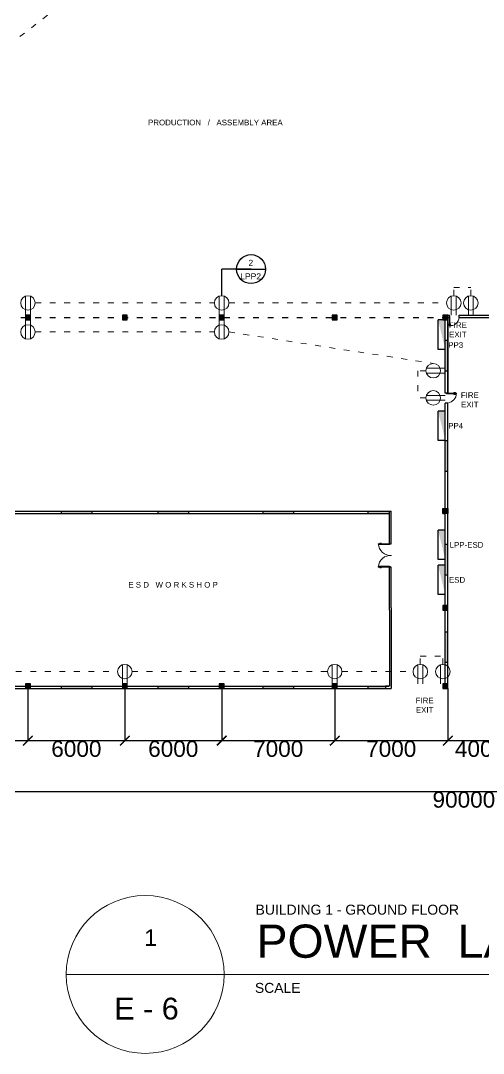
# Model space of a CAD drawing. Header units: millimetres. Extents: x 3339 to 2017737, y 4955 to 2748989.
# Drawn here: x 1153774 to 1182429, y 1216097 to 1280108 of the extents above; entities that cross this region are included whole.
import ezdxf

# ---------------------------------------------------------------- set-up
doc = ezdxf.new("R2010")
doc.units = ezdxf.units.MM
doc.header["$LTSCALE"] = 30
doc.linetypes.add('ACAD_ISO03W100', pattern=[30, 12, -18])
for name, color, linetype, lineweight in [('A-DETL-GENF', 92, 'Continuous', 13), ('A-DOOR', 31, 'Continuous', 13), ('MACH BLOCK', 41, 'Continuous', 5), ('outlet', 3, 'Continuous', 13), ('power lines', 3, 'ACAD_ISO03W100', 13), ('TEXT MACHLAYOUT', 255, 'Continuous', 5)]:
    doc.layers.add(name, color=color, linetype=linetype, lineweight=lineweight)
doc.layers.add('broken line', color=7, linetype='ACAD_ISO03W100', plot=False)
for name, color, linetype in [('DIM LINES', 7, 'Continuous'), ('TEXT', 7, 'Continuous'), ('window', 92, 'Continuous')]:
    doc.layers.add(name, color=color, linetype=linetype)
doc.styles.get("Standard").update_dxf_attribs({"font": 'arial.ttf'})
doc.dimstyles.new('GREEN', dxfattribs={"dimtxt": 1000, "dimasz": 600, "dimexe": 0.18, "dimexo": 0.0625, "dimgap": 0.09, "dimtad": 2, "dimdec": 0, "dimzin": 0, "dimdsep": 46, "dimtxsty": 'Standard', "dimblk": 'ARCHTICK', "dimcen": 0.09, "dimclrd": 3, "dimclre": 3, "dimclrt": 2, "dimadec": 0, "dimazin": 0, "dimtfac": 1, "dimtdec": 0, "dimtofl": 0, "dimtmove": 0, "dimatfit": 3, "dimfxl": 1, "dimtolj": 1, "dimtzin": 0, "dimarcsym": 0})

# ---------------------------------------------------------------- blocks, each defined once
blk = doc.blocks.new('_ArchTick')
at = {"color": 0, "linetype": 'ByBlock', "const_width": 0.15}
blk.add_lwpolyline([(-0.5, -0.5), (0.5, 0.5)], dxfattribs=at)
blk = doc.blocks.new('*D843')
at = {"layer": 'Defpoints', "color": 0, "transparency": 16777216}
for p in [(1136224, 1238709), (1226224, 1238709), (1226224, 1232330)]:
    blk.add_point(p, dxfattribs=at)
at = {"layer": 'DIM LINES', "color": 3, "linetype": 'ByBlock', "lineweight": -2, "transparency": 16777216}
for p, q in [((1136224, 1238709), (1136224, 1232329)), ((1226224, 1238709), (1226224, 1232329)), ((1136224, 1232330), (1226224, 1232330))]:
    blk.add_line(p, q, dxfattribs=at)
at = {"layer": 'DIM LINES', "color": 3, "lineweight": -2, "transparency": 16777216, "xscale": 600, "yscale": 600, "zscale": 600, "rotation": 180}
blk.add_blockref('_ArchTick', (1136224, 1232330), dxfattribs=at)
at = {"layer": 'DIM LINES', "color": 3, "lineweight": -2, "transparency": 16777216, "xscale": 600, "yscale": 600, "zscale": 600}
blk.add_blockref('_ArchTick', (1226224, 1232330), dxfattribs=at)
at = {"layer": 'DIM LINES', "color": 2, "transparency": 16777216, "insert": (1181224, 1231819), "char_height": 1000, "attachment_point": 5}
blk.add_mtext('\\A1;90000', dxfattribs=at)
blk = doc.blocks.new('*D568')
at = {"layer": 'Defpoints', "color": 0, "transparency": 16777216}
for p in [(1148224, 1238709), (1154224, 1238709), (1154224, 1235479)]:
    blk.add_point(p, dxfattribs=at)
at = {"layer": 'DIM LINES', "color": 3, "linetype": 'ByBlock', "lineweight": -2, "transparency": 16777216}
for p, q in [((1148224, 1238709), (1148224, 1235479)), ((1154224, 1238709), (1154224, 1235479)), ((1148224, 1235479), (1154224, 1235479))]:
    blk.add_line(p, q, dxfattribs=at)
at = {"layer": 'DIM LINES', "color": 3, "lineweight": -2, "transparency": 16777216, "xscale": 600, "yscale": 600, "zscale": 600, "rotation": 180}
blk.add_blockref('_ArchTick', (1148224, 1235479), dxfattribs=at)
at = {"layer": 'DIM LINES', "color": 3, "lineweight": -2, "transparency": 16777216, "xscale": 600, "yscale": 600, "zscale": 600}
blk.add_blockref('_ArchTick', (1154224, 1235479), dxfattribs=at)
at = {"layer": 'DIM LINES', "color": 2, "transparency": 16777216, "insert": (1151224, 1234968), "char_height": 1000, "attachment_point": 5}
blk.add_mtext('\\A1;6000', dxfattribs=at)
blk = doc.blocks.new('*D569')
at = {"layer": 'Defpoints', "color": 0, "transparency": 16777216}
for p in [(1154224, 1238709), (1160224, 1238709), (1160224, 1235479)]:
    blk.add_point(p, dxfattribs=at)
at = {"layer": 'DIM LINES', "color": 3, "linetype": 'ByBlock', "lineweight": -2, "transparency": 16777216}
for p, q in [((1154224, 1238709), (1154224, 1235479)), ((1160224, 1238709), (1160224, 1235479)), ((1154224, 1235479), (1160224, 1235479))]:
    blk.add_line(p, q, dxfattribs=at)
at = {"layer": 'DIM LINES', "color": 3, "lineweight": -2, "transparency": 16777216, "xscale": 600, "yscale": 600, "zscale": 600, "rotation": 180}
blk.add_blockref('_ArchTick', (1154224, 1235479), dxfattribs=at)
at = {"layer": 'DIM LINES', "color": 3, "lineweight": -2, "transparency": 16777216, "xscale": 600, "yscale": 600, "zscale": 600}
blk.add_blockref('_ArchTick', (1160224, 1235479), dxfattribs=at)
at = {"layer": 'DIM LINES', "color": 2, "transparency": 16777216, "insert": (1157224, 1234968), "char_height": 1000, "attachment_point": 5}
blk.add_mtext('\\A1;6000', dxfattribs=at)
blk = doc.blocks.new('*D570')
at = {"layer": 'Defpoints', "color": 0, "transparency": 16777216}
for p in [(1160224, 1238709), (1166224, 1238709), (1166224, 1235479)]:
    blk.add_point(p, dxfattribs=at)
at = {"layer": 'DIM LINES', "color": 3, "linetype": 'ByBlock', "lineweight": -2, "transparency": 16777216}
for p, q in [((1160224, 1238709), (1160224, 1235479)), ((1166224, 1238709), (1166224, 1235479)), ((1160224, 1235479), (1166224, 1235479))]:
    blk.add_line(p, q, dxfattribs=at)
at = {"layer": 'DIM LINES', "color": 3, "lineweight": -2, "transparency": 16777216, "xscale": 600, "yscale": 600, "zscale": 600, "rotation": 180}
blk.add_blockref('_ArchTick', (1160224, 1235479), dxfattribs=at)
at = {"layer": 'DIM LINES', "color": 3, "lineweight": -2, "transparency": 16777216, "xscale": 600, "yscale": 600, "zscale": 600}
blk.add_blockref('_ArchTick', (1166224, 1235479), dxfattribs=at)
at = {"layer": 'DIM LINES', "color": 2, "transparency": 16777216, "insert": (1163224, 1234968), "char_height": 1000, "attachment_point": 5}
blk.add_mtext('\\A1;6000', dxfattribs=at)
blk = doc.blocks.new('*D571')
at = {"layer": 'Defpoints', "color": 0, "transparency": 16777216}
for p in [(1166224, 1238709), (1173224, 1238709), (1173224, 1235479)]:
    blk.add_point(p, dxfattribs=at)
at = {"layer": 'DIM LINES', "color": 3, "linetype": 'ByBlock', "lineweight": -2, "transparency": 16777216}
for p, q in [((1166224, 1238709), (1166224, 1235479)), ((1173224, 1238709), (1173224, 1235479)), ((1166224, 1235479), (1173224, 1235479))]:
    blk.add_line(p, q, dxfattribs=at)
at = {"layer": 'DIM LINES', "color": 3, "lineweight": -2, "transparency": 16777216, "xscale": 600, "yscale": 600, "zscale": 600, "rotation": 180}
blk.add_blockref('_ArchTick', (1166224, 1235479), dxfattribs=at)
at = {"layer": 'DIM LINES', "color": 3, "lineweight": -2, "transparency": 16777216, "xscale": 600, "yscale": 600, "zscale": 600}
blk.add_blockref('_ArchTick', (1173224, 1235479), dxfattribs=at)
at = {"layer": 'DIM LINES', "color": 2, "transparency": 16777216, "insert": (1169724, 1234968), "char_height": 1000, "attachment_point": 5}
blk.add_mtext('\\A1;7000', dxfattribs=at)
blk = doc.blocks.new('*D572')
at = {"layer": 'Defpoints', "color": 0, "transparency": 16777216}
for p in [(1173224, 1238709), (1180224, 1238709), (1180224, 1235479)]:
    blk.add_point(p, dxfattribs=at)
at = {"layer": 'DIM LINES', "color": 3, "linetype": 'ByBlock', "lineweight": -2, "transparency": 16777216}
for p, q in [((1173224, 1238709), (1173224, 1235479)), ((1180224, 1238709), (1180224, 1235479)), ((1173224, 1235479), (1180224, 1235479))]:
    blk.add_line(p, q, dxfattribs=at)
at = {"layer": 'DIM LINES', "color": 3, "lineweight": -2, "transparency": 16777216, "xscale": 600, "yscale": 600, "zscale": 600, "rotation": 180}
blk.add_blockref('_ArchTick', (1173224, 1235479), dxfattribs=at)
at = {"layer": 'DIM LINES', "color": 3, "lineweight": -2, "transparency": 16777216, "xscale": 600, "yscale": 600, "zscale": 600}
blk.add_blockref('_ArchTick', (1180224, 1235479), dxfattribs=at)
at = {"layer": 'DIM LINES', "color": 2, "transparency": 16777216, "insert": (1176724, 1234968), "char_height": 1000, "attachment_point": 5}
blk.add_mtext('\\A1;7000', dxfattribs=at)
blk = doc.blocks.new('*D573')
at = {"layer": 'Defpoints', "color": 0, "transparency": 16777216}
for p in [(1180224, 1238709), (1184224, 1238709), (1184224, 1235479)]:
    blk.add_point(p, dxfattribs=at)
at = {"layer": 'DIM LINES', "color": 3, "linetype": 'ByBlock', "lineweight": -2, "transparency": 16777216}
for p, q in [((1180224, 1238709), (1180224, 1235479)), ((1184224, 1238709), (1184224, 1235479)), ((1180224, 1235479), (1184224, 1235479))]:
    blk.add_line(p, q, dxfattribs=at)
at = {"layer": 'DIM LINES', "color": 3, "lineweight": -2, "transparency": 16777216, "xscale": 600, "yscale": 600, "zscale": 600, "rotation": 180}
blk.add_blockref('_ArchTick', (1180224, 1235479), dxfattribs=at)
at = {"layer": 'DIM LINES', "color": 3, "lineweight": -2, "transparency": 16777216, "xscale": 600, "yscale": 600, "zscale": 600}
blk.add_blockref('_ArchTick', (1184224, 1235479), dxfattribs=at)
at = {"layer": 'DIM LINES', "color": 2, "transparency": 16777216, "insert": (1182224, 1234968), "char_height": 1000, "attachment_point": 5}
blk.add_mtext('\\A1;4000', dxfattribs=at)
blk = doc.blocks.new('Poste with lines')
h = blk.add_hatch(color=2)
h.dxf.hatch_style = 1
h.paths.add_polyline_path([(13203, 12318), (12903, 12318), (12903, 12018), (13203, 12018)])
at = {"color": 0}
for p, q in [((12903, 12018), (12903, 12318)), ((12903, 12318), (13203, 12318)), ((12903, 12018), (12903, 12168)), ((13203, 12318), (13203, 12018)), ((12903, 12018), (13053, 12018)), ((13053, 12018), (12903, 12018)), ((13203, 12018), (12903, 12018))]:
    blk.add_line(p, q, dxfattribs=at)
blk = doc.blocks.new('outet')
at = {"layer": 'outlet', "linetype": 'ByBlock'}
for p, q in [((151671, 60292), (151671, 59118)), ((151971, 60292), (151971, 59118))]:
    blk.add_line(p, q, dxfattribs=at)
blk.add_circle((151821, 59868), 450, dxfattribs=at)

msp = doc.modelspace()

# ---------------------------------------------------------------- hatches: boundary and pattern name
h = msp.add_hatch(color=2)
h.dxf.hatch_style = 1
h.paths.add_polyline_path([(1154374.279, 1261859.357), (1154074.279, 1261859.357), (1154074.279, 1261559.357), (1154374.279, 1261559.357)])
h = msp.add_hatch(color=2)
h.dxf.hatch_style = 1
h.paths.add_polyline_path([(1160374.279, 1261859.357), (1160074.279, 1261859.357), (1160074.279, 1261559.357), (1160374.279, 1261559.357)])
h = msp.add_hatch(color=2)
h.dxf.hatch_style = 1
h.paths.add_polyline_path([(1166374.279, 1261859.357), (1166074.279, 1261859.357), (1166074.279, 1261559.357), (1166374.279, 1261559.357)])
h = msp.add_hatch(color=2)
h.dxf.hatch_style = 1
h.paths.add_polyline_path([(1173374.279, 1261859.357), (1173074.279, 1261859.357), (1173074.279, 1261559.357), (1173374.279, 1261559.357)])
h = msp.add_hatch(color=2)
h.dxf.hatch_style = 1
h.paths.add_polyline_path([(1180224.279, 1261859.357), (1179924.279, 1261859.357), (1179924.279, 1261559.357), (1180224.279, 1261559.357)])
at = {"true_color": 0xf8d731}
h = msp.add_hatch(color=40, dxfattribs=at)
h.dxf.hatch_style = 1
h.paths.add_polyline_path([(1180074.279, 1261559.357), (1179624.279, 1261559.357), (1180074.279, 1259734.357)])
h = msp.add_hatch(color=40, dxfattribs=at)
h.dxf.hatch_style = 1
h.paths.add_polyline_path([(1180074.279, 1255907.889), (1179624.279, 1255907.889), (1180074.279, 1254082.889)])
h = msp.add_hatch(color=40, dxfattribs=at)
h.dxf.hatch_style = 1
h.paths.add_polyline_path([(1180074.279, 1248525.313), (1179624.279, 1248525.313), (1180074.279, 1246700.313)])
h = msp.add_hatch(color=40, dxfattribs=at)
h.dxf.hatch_style = 1
h.paths.add_polyline_path([(1180074.279, 1246353.332), (1179624.279, 1246353.332), (1180074.279, 1244528.332)])
h = msp.add_hatch(color=2)
h.dxf.hatch_style = 1
h.paths.add_polyline_path([(1180224.279, 1243859.357), (1179924.279, 1243859.357), (1179924.279, 1243559.357), (1180224.279, 1243559.357)])
h = msp.add_hatch(color=2)
h.dxf.hatch_style = 1
h.paths.add_polyline_path([(1154374.279, 1239009.357), (1154074.279, 1239009.357), (1154074.279, 1238709.357), (1154374.279, 1238709.357)])
h = msp.add_hatch(color=2)
h.dxf.hatch_style = 1
h.paths.add_polyline_path([(1160374.279, 1239009.357), (1160074.279, 1239009.357), (1160074.279, 1238709.357), (1160374.279, 1238709.357)])
h = msp.add_hatch(color=2)
h.dxf.hatch_style = 1
h.paths.add_polyline_path([(1166374.279, 1239009.357), (1166074.279, 1239009.357), (1166074.279, 1238709.357), (1166374.279, 1238709.357)])
h = msp.add_hatch(color=2)
h.dxf.hatch_style = 1
h.paths.add_polyline_path([(1173374.279, 1239009.357), (1173074.279, 1239009.357), (1173074.279, 1238709.357), (1173374.279, 1238709.357)])
h = msp.add_hatch(color=2)
h.dxf.hatch_style = 1
h.paths.add_polyline_path([(1180224.279, 1239009.357), (1179924.279, 1239009.357), (1179924.279, 1238709.357), (1180224.279, 1238709.357)])
at = {"layer": 'window'}
h = msp.add_hatch(dxfattribs=at)
h.set_pattern_fill('ANSI31', color=256)
h.set_pattern_definition([(45, (1135170.78853, 1250192.71543), (-0.08838834765, 0.08838834765), [])])
h.paths.add_polyline_path([(1180224.279, 1260310.826), (1180074.279, 1260310.826), (1180074.279, 1258410.826), (1180224.279, 1258410.826)])
h = msp.add_hatch(dxfattribs=at)
h.set_pattern_fill('ANSI31', color=256)
h.set_pattern_definition([(45, (1135170.78853, 1243964.77762), (-0.08838834765, 0.08838834765), [])])
h.paths.add_polyline_path([(1180224.279, 1254082.889), (1180074.279, 1254082.889), (1180074.279, 1252182.889), (1180224.279, 1252182.889)])
h = msp.add_hatch(color=256, dxfattribs=at)
h.dxf.hatch_style = 1
h.paths.add_polyline_path([(1140174.279, 1238859.357), (1138274.279, 1238859.357), (1138274.279, 1238709.357), (1140174.279, 1238709.357)])
h.paths.add_polyline_path([(1146174.279, 1238859.357), (1144274.279, 1238859.357), (1144274.279, 1238709.357), (1145224.279, 1238709.357), (1146174.279, 1238709.357)])
h.paths.add_polyline_path([(1152174.279, 1238859.357), (1150274.279, 1238859.357), (1150274.279, 1238709.357), (1152174.279, 1238709.357)])
h.paths.add_polyline_path([(1158174.279, 1238859.357), (1156274.279, 1238859.357), (1156274.279, 1238709.357), (1158174.279, 1238709.357)])
h.paths.add_polyline_path([(1164174.279, 1238859.357), (1162274.279, 1238859.357), (1162274.279, 1238709.357), (1164174.279, 1238709.357)])
h.paths.add_polyline_path([(1170674.279, 1238859.357), (1168774.279, 1238859.357), (1168774.279, 1238709.357), (1170674.279, 1238709.357)])
h.paths.add_polyline_path([(1176374.279, 1238859.357), (1175274.279, 1238859.357), (1175274.279, 1238709.357), (1176374.279, 1238709.357)])
h.paths.add_polyline_path([(1176624.279, 1249709.357), (1175274.279, 1249709.357), (1175274.279, 1249559.357), (1176624.279, 1249559.357)])
h.paths.add_polyline_path([(1170674.279, 1249709.357), (1168774.279, 1249709.357), (1168774.279, 1249559.357), (1170674.279, 1249559.357)])
h.paths.add_polyline_path([(1164174.279, 1249709.357), (1162274.279, 1249709.357), (1162274.279, 1249559.357), (1164174.279, 1249559.357)])
h.paths.add_polyline_path([(1158174.279, 1249709.357), (1156274.279, 1249709.357), (1156274.279, 1249559.357), (1158174.279, 1249559.357)])
h.paths.add_polyline_path([(1152174.279, 1249709.357), (1150274.279, 1249709.357), (1150274.279, 1249559.357), (1152174.279, 1249559.357)])
h.paths.add_polyline_path([(1144819.011, 1249709.357), (1142374.279, 1249709.357), (1142374.279, 1249559.357), (1144819.011, 1249559.357)])
h = msp.add_hatch(dxfattribs=at)
h.set_pattern_fill('ANSI31', color=256)
h.set_pattern_definition([(45, (1135170.78853, 1237541.24652), (-0.08838834765, 0.08838834765), [])])
h.paths.add_polyline_path([(1180224.279, 1247659.357), (1180074.279, 1247659.357), (1180074.279, 1245759.357), (1180224.279, 1245759.357)])
h = msp.add_hatch(dxfattribs=at)
h.set_pattern_fill('ANSI31', color=256)
h.set_pattern_definition([(45, (1135170.78853, 1232116.24652), (-0.08838834765, 0.08838834765), [])])
h.paths.add_polyline_path([(1180224.279, 1242234.357), (1180074.279, 1242234.357), (1180074.279, 1240334.357), (1180224.279, 1240334.357)])

# ---------------------------------------------------------------- linework, layer by layer
for p, q in [((1166224.279, 1263059.357), (1166224.279, 1264706.625)), ((1167140.385, 1264706.625), (1166224.279, 1264706.625)), ((1168040.385, 1264706.625), (1167140.385, 1264706.625)), ((1167140.385, 1264706.625), (1168940.385, 1264706.625)), ((1168040.385, 1264706.625), (1168040.385, 1264706.625)), ((1168040.385, 1263810.355), (1168040.385, 1263806.625)), ((1180074.279, 1261709.357), (1180224.279, 1261709.357)), ((1180224.279, 1261709.357), (1180224.279, 1261559.357)), ((1180224.279, 1261709.357), (1180324.279, 1261709.357)), ((1180324.279, 1261709.357), (1180324.279, 1261859.357)), ((1180930.155, 1261709.357), (1180930.155, 1261859.357)), ((1179624.279, 1259734.357), (1179624.279, 1261559.357)), ((1180074.279, 1261559.357), (1179624.279, 1261559.357)), ((1180074.279, 1259734.357), (1180074.279, 1261559.357)), ((1180224.279, 1261559.357), (1180224.279, 1257012.295)), ((1180074.279, 1259734.357), (1179624.279, 1259734.357)), ((1180224.279, 1257012.295), (1180074.279, 1257012.295)), ((1179624.279, 1254082.889), (1179624.279, 1255907.889)), ((1180074.279, 1255907.889), (1179624.279, 1255907.889)), ((1180224.279, 1256406.42), (1180074.279, 1256406.42)), ((1180074.279, 1254082.889), (1180074.279, 1255907.889)), ((1180074.279, 1254082.889), (1179624.279, 1254082.889)), ((1179624.279, 1246700.313), (1179624.279, 1248525.313)), ((1180074.279, 1248525.313), (1179624.279, 1248525.313)), ((1180074.279, 1246700.313), (1180074.279, 1248525.313)), ((1176624.279, 1247709.357), (1176624.279, 1247680.857)), ((1176624.279, 1247680.857), (1176724.279, 1247680.857)), ((1176724.279, 1247680.857), (1176724.279, 1247709.357)), ((1180074.279, 1246700.313), (1179624.279, 1246700.313)), ((1179624.279, 1244528.332), (1179624.279, 1246353.332)), ((1180074.279, 1246353.332), (1179624.279, 1246353.332)), ((1180074.279, 1244528.332), (1180074.279, 1246353.332)), ((1176624.279, 1246237.857), (1176624.279, 1246209.357)), ((1176724.279, 1246209.357), (1176724.279, 1246237.857)), ((1180074.279, 1244528.332), (1179624.279, 1244528.332)), ((1180224.279, 1243859.357), (1180074.279, 1243859.357)), ((1180224.279, 1243709.357), (1180224.279, 1243859.357)), ((1180224.279, 1243559.357), (1180224.279, 1243709.357)), ((1180224.279, 1239009.357), (1180224.279, 1243559.357)), ((1136224.279, 1238709.357), (1176724.279, 1238709.357)), ((1166224.279, 1238709.357), (1173224.279, 1238709.357)), ((1180074.279, 1238709.357), (1180224.279, 1238709.357))]:
    msp.add_line(p, q)
at = {"color": 0}
for p, q in [((1180074.279, 1257012.295), (1180074.279, 1261859.357)), ((1180074.279, 1261859.357), (1180324.279, 1261859.357)), ((1180224.279, 1257012.295), (1180224.279, 1261709.357)), ((1180224.279, 1261709.357), (1180324.279, 1261709.357)), ((1180930.155, 1261859.357), (1184224.279, 1261859.357)), ((1180930.155, 1261709.357), (1184224.279, 1261709.357)), ((1180074.279, 1238709.357), (1180074.279, 1256406.42)), ((1180224.279, 1238709.357), (1180224.279, 1256406.42)), ((1149945.779, 1249559.357), (1176624.279, 1249559.357)), ((1149974.279, 1249709.357), (1176724.279, 1249709.357)), ((1176624.279, 1247709.357), (1176624.279, 1249709.357)), ((1176724.279, 1247709.357), (1176724.279, 1249709.357)), ((1176624.279, 1243559.357), (1176624.279, 1246237.857)), ((1176724.279, 1246237.857), (1176624.279, 1246237.857)), ((1176724.279, 1243709.357), (1176724.279, 1246237.857)), ((1176624.279, 1243559.357), (1176624.279, 1238859.357)), ((1176724.279, 1243709.357), (1176724.279, 1238709.357)), ((1136224.279, 1238709.357), (1176724.279, 1238709.357)), ((1148374.279, 1238859.357), (1176574.279, 1238859.357)), ((1176624.279, 1238859.357), (1176374.279, 1238859.357)), ((1180224.279, 1239009.357), (1180074.279, 1239009.357)), ((1180074.279, 1238859.357), (1180224.279, 1238859.357)), ((1180074.279, 1238709.357), (1180224.279, 1238709.357)), ((1180074.279, 1238709.357), (1180224.279, 1238709.357)), ((1180224.279, 1238859.357), (1180224.279, 1239009.357))]:
    msp.add_line(p, q, dxfattribs=at)
for points in [[(1154374.279, 1261859.357), (1154074.279, 1261859.357), (1154074.279, 1261559.357), (1154374.279, 1261559.357), (1154374.279, 1261859.357)], [(1160374.279, 1261859.357), (1160074.279, 1261859.357), (1160074.279, 1261559.357), (1160374.279, 1261559.357), (1160374.279, 1261859.357)], [(1166374.279, 1261859.357), (1166074.279, 1261859.357), (1166074.279, 1261559.357), (1166374.279, 1261559.357), (1166374.279, 1261859.357)], [(1173374.279, 1261859.357), (1173074.279, 1261859.357), (1173074.279, 1261559.357), (1173374.279, 1261559.357), (1173374.279, 1261859.357)], [(1180224.279, 1261859.357), (1179924.279, 1261859.357), (1179924.279, 1261559.357), (1180224.279, 1261559.357), (1180224.279, 1261859.357)], [(1180224.279, 1243859.357), (1179924.279, 1243859.357), (1179924.279, 1243559.357), (1180224.279, 1243559.357), (1180224.279, 1243859.357)], [(1154374.279, 1239009.357), (1154074.279, 1239009.357), (1154074.279, 1238709.357), (1154374.279, 1238709.357), (1154374.279, 1239009.357)], [(1160374.279, 1239009.357), (1160074.279, 1239009.357), (1160074.279, 1238709.357), (1160374.279, 1238709.357), (1160374.279, 1239009.357)], [(1166374.279, 1239009.357), (1166074.279, 1239009.357), (1166074.279, 1238709.357), (1166374.279, 1238709.357), (1166374.279, 1239009.357)], [(1173374.279, 1239009.357), (1173074.279, 1239009.357), (1173074.279, 1238709.357), (1173374.279, 1238709.357), (1173374.279, 1239009.357)], [(1180224.279, 1239009.357), (1179924.279, 1239009.357), (1179924.279, 1238709.357), (1180224.279, 1238709.357), (1180224.279, 1239009.357)]]:
    msp.add_lwpolyline(points, close=True)
msp.add_circle((1168040.385, 1264706.625), 896.27)
at = {"layer": 'A-DETL-GENF'}
for p, q in [((1180286.179, 1261324.95), (1180286.179, 1261263.145)), ((1180300.55, 1261324.95), (1180286.179, 1261324.95)), ((1180294.765, 1261316.059), (1180286.179, 1261324.645)), ((1180286.179, 1261263.145), (1180294.765, 1261263.145)), ((1180295.704, 1261263.145), (1180286.179, 1261263.145)), ((1180286.179, 1261263.145), (1180286.179, 1261234.57)), ((1180286.179, 1261234.57), (1180295.704, 1261234.57)), ((1180294.765, 1261263.145), (1180294.765, 1261316.059)), ((1180294.765, 1261316.059), (1180300.55, 1261316.059)), ((1180295.704, 1261234.57), (1180295.704, 1261263.145)), ((1180295.704, 1261260.764), (1180295.704, 1261236.951)), ((1180319.517, 1261260.764), (1180295.704, 1261260.764)), ((1180295.704, 1261236.951), (1180319.517, 1261236.951)), ((1180300.55, 1261316.059), (1180300.55, 1261324.95)), ((1180324.279, 1261291.72), (1180319.517, 1261286.957)), ((1180319.517, 1261286.957), (1180319.517, 1261210.757)), ((1180319.517, 1261236.951), (1180319.517, 1261260.764)), ((1180319.517, 1261210.757), (1180324.279, 1261205.995)), ((1180324.279, 1261205.995), (1180324.279, 1261291.72)), ((1180359.042, 1261286.957), (1180354.279, 1261291.72)), ((1180354.279, 1261291.72), (1180354.279, 1261205.995)), ((1180354.279, 1261205.995), (1180359.042, 1261210.757)), ((1180359.042, 1261210.757), (1180359.042, 1261286.957)), ((1180382.854, 1261260.764), (1180359.042, 1261260.764)), ((1180359.042, 1261260.764), (1180359.042, 1261236.951)), ((1180359.042, 1261236.951), (1180382.854, 1261236.951)), ((1180392.379, 1261324.95), (1180378.009, 1261324.95)), ((1180378.009, 1261324.95), (1180378.009, 1261316.059)), ((1180378.009, 1261316.059), (1180383.794, 1261316.059)), ((1180382.854, 1261263.145), (1180382.854, 1261234.57)), ((1180392.379, 1261263.145), (1180382.854, 1261263.145)), ((1180382.854, 1261236.951), (1180382.854, 1261260.764)), ((1180382.854, 1261234.57), (1180392.379, 1261234.57)), ((1180383.794, 1261316.059), (1180392.379, 1261324.645)), ((1180383.794, 1261316.059), (1180383.794, 1261263.145)), ((1180383.794, 1261263.145), (1180392.379, 1261263.145)), ((1180392.379, 1261263.145), (1180392.379, 1261324.95)), ((1180392.379, 1261234.57), (1180392.379, 1261263.145)), ((1180608.687, 1257050.395), (1180670.492, 1257050.395)), ((1180608.687, 1257036.025), (1180608.687, 1257050.395)), ((1180617.577, 1257036.025), (1180608.687, 1257036.025)), ((1180608.687, 1256944.195), (1180608.687, 1256958.566)), ((1180608.687, 1256958.566), (1180617.577, 1256958.566)), ((1180670.492, 1256944.195), (1180608.687, 1256944.195)), ((1180617.577, 1257041.81), (1180608.992, 1257050.395)), ((1180617.577, 1256952.781), (1180608.992, 1256944.195)), ((1180670.492, 1257041.81), (1180617.577, 1257041.81)), ((1180617.577, 1257041.81), (1180617.577, 1257036.025)), ((1180617.577, 1256958.566), (1180617.577, 1256952.781)), ((1180617.577, 1256952.781), (1180670.492, 1256952.781)), ((1180641.917, 1257012.295), (1180646.679, 1257017.058)), ((1180727.642, 1257012.295), (1180641.917, 1257012.295)), ((1180646.679, 1256977.533), (1180641.917, 1256982.295)), ((1180641.917, 1256982.295), (1180727.642, 1256982.295)), ((1180646.679, 1257017.058), (1180722.879, 1257017.058)), ((1180722.879, 1256977.533), (1180646.679, 1256977.533)), ((1180670.492, 1257050.395), (1180670.492, 1257041.81)), ((1180670.492, 1257040.87), (1180670.492, 1257050.395)), ((1180670.492, 1257050.395), (1180699.067, 1257050.395)), ((1180699.067, 1257040.87), (1180670.492, 1257040.87)), ((1180670.492, 1256953.72), (1180699.067, 1256953.72)), ((1180670.492, 1256944.195), (1180670.492, 1256953.72)), ((1180670.492, 1256952.781), (1180670.492, 1256944.195)), ((1180699.067, 1256944.195), (1180670.492, 1256944.195)), ((1180672.873, 1257040.87), (1180696.686, 1257040.87)), ((1180672.873, 1257017.058), (1180672.873, 1257040.87)), ((1180696.686, 1257017.058), (1180672.873, 1257017.058)), ((1180672.873, 1256953.72), (1180672.873, 1256977.533)), ((1180672.873, 1256977.533), (1180696.686, 1256977.533)), ((1180696.686, 1256953.72), (1180672.873, 1256953.72)), ((1180696.686, 1257040.87), (1180696.686, 1257017.058)), ((1180696.686, 1256977.533), (1180696.686, 1256953.72)), ((1180699.067, 1257050.395), (1180699.067, 1257040.87)), ((1180699.067, 1256953.72), (1180699.067, 1256944.195)), ((1180722.879, 1257017.058), (1180727.642, 1257012.295)), ((1180727.642, 1256982.295), (1180722.879, 1256977.533)), ((1176613.574, 1247650.857), (1175964.074, 1247650.857)), ((1175964.074, 1247650.857), (1175964.074, 1247628.357)), ((1175964.074, 1247628.357), (1176613.574, 1247628.357)), ((1175989.304, 1247685.62), (1175984.542, 1247680.857)), ((1175984.542, 1247680.857), (1176070.267, 1247680.857)), ((1176065.504, 1247685.62), (1175989.304, 1247685.62)), ((1176041.692, 1247718.957), (1176013.117, 1247718.957)), ((1176013.117, 1247718.957), (1176013.117, 1247709.432)), ((1176013.117, 1247709.432), (1176041.692, 1247709.432)), ((1176039.311, 1247709.432), (1176015.498, 1247709.432)), ((1176015.498, 1247709.432), (1176015.498, 1247685.62)), ((1176015.498, 1247685.62), (1176039.311, 1247685.62)), ((1176039.311, 1247685.62), (1176039.311, 1247709.432)), ((1176103.497, 1247718.957), (1176041.692, 1247718.957)), ((1176041.692, 1247718.957), (1176041.692, 1247710.372)), ((1176041.692, 1247709.432), (1176041.692, 1247718.957)), ((1176041.692, 1247710.372), (1176094.606, 1247710.372)), ((1176070.267, 1247680.857), (1176065.504, 1247685.62)), ((1176094.606, 1247710.372), (1176103.192, 1247718.957)), ((1176094.606, 1247710.372), (1176094.606, 1247704.587)), ((1176094.606, 1247704.587), (1176103.497, 1247704.587)), ((1176103.497, 1247704.587), (1176103.497, 1247718.957)), ((1176613.574, 1247628.357), (1176613.574, 1247650.857)), ((1175964.074, 1246290.357), (1176613.574, 1246290.357)), ((1175964.074, 1246267.857), (1175964.074, 1246290.357)), ((1176613.574, 1246267.857), (1175964.074, 1246267.857)), ((1175984.542, 1246237.857), (1176070.267, 1246237.857)), ((1175989.304, 1246233.095), (1175984.542, 1246237.857)), ((1176065.504, 1246233.095), (1175989.304, 1246233.095)), ((1176013.117, 1246199.757), (1176013.117, 1246209.282)), ((1176013.117, 1246209.282), (1176041.692, 1246209.282)), ((1176041.692, 1246199.757), (1176013.117, 1246199.757)), ((1176015.498, 1246209.282), (1176015.498, 1246233.095)), ((1176015.498, 1246233.095), (1176039.311, 1246233.095)), ((1176039.311, 1246209.282), (1176015.498, 1246209.282)), ((1176039.311, 1246233.095), (1176039.311, 1246209.282)), ((1176041.692, 1246209.282), (1176041.692, 1246199.757)), ((1176041.692, 1246199.757), (1176041.692, 1246208.343)), ((1176041.692, 1246208.343), (1176094.606, 1246208.343)), ((1176103.497, 1246199.757), (1176041.692, 1246199.757)), ((1176070.267, 1246237.857), (1176065.504, 1246233.095)), ((1176094.606, 1246208.343), (1176094.606, 1246214.128)), ((1176094.606, 1246214.128), (1176103.497, 1246214.128)), ((1176094.606, 1246208.343), (1176103.192, 1246199.757)), ((1176103.497, 1246214.128), (1176103.497, 1246199.757)), ((1176613.574, 1246290.357), (1176613.574, 1246267.857))]:
    msp.add_line(p, q, dxfattribs=at)
at = {"layer": 'A-DOOR', "lineweight": 18}
for p, q in [((1180354.279, 1261784.357), (1180324.279, 1261784.357)), ((1180324.279, 1261784.357), (1180324.279, 1261173.857)), ((1180354.279, 1261173.857), (1180354.279, 1261784.357)), ((1180324.279, 1261173.857), (1180354.279, 1261173.857)), ((1180149.279, 1256982.295), (1180149.279, 1257012.295)), ((1180149.279, 1257012.295), (1180759.779, 1257012.295)), ((1180759.779, 1256982.295), (1180149.279, 1256982.295)), ((1180759.779, 1257012.295), (1180759.779, 1256982.295)), ((1176674.279, 1247680.857), (1175924.279, 1247680.857)), ((1175924.279, 1247680.857), (1175924.279, 1247650.857)), ((1175924.279, 1247650.857), (1176674.279, 1247650.857)), ((1176674.279, 1247680.857), (1176674.279, 1247650.857)), ((1175924.279, 1246237.857), (1175924.279, 1246267.857)), ((1175924.279, 1246267.857), (1176674.279, 1246267.857)), ((1176674.279, 1246237.857), (1175924.279, 1246237.857)), ((1176674.279, 1246237.857), (1176674.279, 1246267.857))]:
    msp.add_line(p, q, dxfattribs=at)
at = {"layer": 'A-DOOR'}
for centre, radius, start, end in [((1180324.279, 1261784.357), 610.5, 270, 352.94338002), ((1180149.279, 1257012.295), 610.5, 277.05661998, 0), ((1176683.543, 1247716.615), 760.105, 182.69634992, 274.96130704), ((1176683.543, 1246202.1), 760.105, 85.03869296, 177.30365008)]:
    msp.add_arc(centre, radius, start, end, dxfattribs=at)
at = {"layer": 'broken line'}
msp.add_line((1148374.279, 1261709.357), (1179924.279, 1261709.357), dxfattribs=at)
at = {"layer": 'MACH BLOCK', "color": 85, "true_color": 0x58ba48}
msp.add_line((1156596.262, 1220988.441), (1205982.625, 1220988.441), dxfattribs=at)
at = {"layer": 'MACH BLOCK'}
msp.add_line((1156599.52, 1220988.441), (1156596.262, 1220988.441), dxfattribs=at)
at = {"layer": 'MACH BLOCK', "color": 85, "true_color": 0x58ba48}
msp.add_circle((1161487.808, 1220988.441), 4891.546, dxfattribs=at)
at = {"layer": 'power lines'}
for p, q in [((1147324.279, 1274159.357), (1159774.279, 1283809.357)), ((1180596.761, 1263059.357), (1180596.761, 1263559.357)), ((1180596.761, 1263559.357), (1181653.585, 1263559.357)), ((1181653.585, 1263059.357), (1181653.585, 1263559.357)), ((1154674.279, 1262609.357), (1165774.279, 1262609.357)), ((1166674.279, 1262609.357), (1180146.761, 1262609.357)), ((1154674.279, 1260809.357), (1165774.279, 1260809.357)), ((1166674.279, 1260809.357), (1179324.279, 1258859.889)), ((1178874.279, 1258409.889), (1178374.279, 1258409.889)), ((1178374.279, 1258409.889), (1178374.279, 1256725.773)), ((1178874.279, 1256725.773), (1178374.279, 1256725.773)), ((1178525.685, 1240709.357), (1179924.279, 1240710.399)), ((1178525.685, 1240209.357), (1178525.685, 1240709.357)), ((1179924.279, 1240209.357), (1179924.279, 1240710.399)), ((1142674.279, 1239759.357), (1159774.279, 1239759.357)), ((1160674.279, 1239759.357), (1172774.279, 1239759.357)), ((1173674.279, 1239759.357), (1178075.685, 1239759.357))]:
    msp.add_line(p, q, dxfattribs=at)
at = {"layer": 'window'}
for p, q in [((1180074.279, 1260310.826), (1180224.279, 1260310.826)), ((1180074.279, 1258410.826), (1180224.279, 1258410.826)), ((1180074.279, 1254082.889), (1180224.279, 1254082.889)), ((1180074.279, 1252182.889), (1180224.279, 1252182.889)), ((1156274.279, 1249709.357), (1156274.279, 1249559.357)), ((1158174.279, 1249709.357), (1158174.279, 1249559.357)), ((1162274.279, 1249709.357), (1162274.279, 1249559.357)), ((1164174.279, 1249709.357), (1164174.279, 1249559.357)), ((1168774.279, 1249709.357), (1168774.279, 1249559.357)), ((1170674.279, 1249709.357), (1170674.279, 1249559.357)), ((1175274.279, 1249709.357), (1175274.279, 1249559.357)), ((1176624.279, 1249559.357), (1176624.279, 1249709.357)), ((1180074.279, 1247659.357), (1180224.279, 1247659.357)), ((1180074.279, 1245759.357), (1180224.279, 1245759.357)), ((1180074.279, 1242234.357), (1180224.279, 1242234.357)), ((1180074.279, 1240334.357), (1180224.279, 1240334.357)), ((1156274.279, 1238859.357), (1156274.279, 1238709.357)), ((1158174.279, 1238859.357), (1158174.279, 1238709.357)), ((1162274.279, 1238859.357), (1162274.279, 1238709.357)), ((1164174.279, 1238859.357), (1164174.279, 1238709.357)), ((1168774.279, 1238859.357), (1168774.279, 1238709.357)), ((1170674.279, 1238859.357), (1170674.279, 1238709.357)), ((1175274.279, 1238859.357), (1175274.279, 1238709.357)), ((1176374.279, 1238859.357), (1176374.279, 1238709.357))]:
    msp.add_line(p, q, dxfattribs=at)

# ---------------------------------------------------------------- block references
for p in [(1002403.136, 1202741.247), (1014403.136, 1202741.247), (1028775.618, 1202741.247), (1029832.441, 1202741.247), (1008403.136, 1179891.247), (1021403.136, 1179891.247), (1026704.542, 1179891.247), (1028103.136, 1179891.247)]:
    msp.add_blockref('outet', p)
for p, rotation in [((1306045.423, 1320677.468), 180), ((1318045.423, 1320677.468), 180), ((1239192.39, 1106588.745), 90), ((1239192.39, 1104904.63), 90)]:
    msp.add_blockref('outet', p, dxfattribs=dict(rotation=rotation))
at = {"color": 0}
msp.add_blockref('Poste with lines', (1167020.789, 1237541.247), dxfattribs=at)

# ---------------------------------------------------------------- texts
at = {"char_height": 377.35925, "attachment_point": 1}
for s, insert in [('\\pxqc,t0.39537;2', (1167840.385, 1265281.964)), ('\\pxqc,t0.39537;LPP2', (1167830.385, 1264443.985))]:
    msp.add_mtext_dynamic_manual_height_columns(s, width=377.35925, gutter_width=1886.796, heights=[0], dxfattribs=dict(at, insert=insert))
at = {"layer": 'TEXT', "char_height": 350, "attachment_point": 1}
for s, width, insert in [('\\pxqc;PRODUCTION   /   ASSEMBLY AREA', 10191.25721, (1160737.474, 1273969.326)), ('\\pxqc;FIRE EXIT', 1254.53393, (1180224.279, 1261416.898)), ('\\pxqc;FIRE EXIT', 1254.53393, (1180964.392, 1257074.682)), ('\\pxqc;E S D   W O R K S H O P ', 5844.30005, (1160291.876, 1245318.732)), ('\\pxqc;FIRE EXIT', 1254.53393, (1178166.091, 1238139.79))]:
    msp.add_mtext_dynamic_manual_height_columns(s, width=width, gutter_width=0, heights=[1406.025], dxfattribs=dict(at, insert=insert))
at = {"layer": 'TEXT', "color": 40, "true_color": 0xf8d731, "char_height": 350, "attachment_point": 1}
for s, width, insert in [('\\pxqc;PP3', 837.91337, (1180296.055, 1260177.817)), ('\\pxqc;PP4', 837.91337, (1180296.055, 1255171.105)), ('\\pxqc;LPP-ESD', 2190.43386, (1180296.055, 1247788.529)), ('\\pxqc;ESD', 1015.29176, (1180296.055, 1245616.548))]:
    msp.add_mtext_dynamic_manual_height_columns(s, width=width, gutter_width=0, heights=[0], dxfattribs=dict(at, insert=insert))
at = {"layer": 'TEXT MACHLAYOUT', "attachment_point": 1}
for s, width, gutter_width, heights, insert, char_height in [('BUILDING 1 - GROUND FLOOR', 12911.92692, 3086.648, [0], (1168323.363, 1225311.551), 617.32954), ('POWER  LAYOUT', 24092.72498, 10288.826, [9272.543], (1168383.875, 1224079.131), 2057.76512), ('1', 2882.53405, 3086.648, [0], (1161424.453, 1223781.566), 1028.883), ('SCALE', 2737.46449, 3086.648, [0], (1168282.008, 1220463.649), 617.3295), ('E - 6', 5338.44849, 3086.648, [735.418], (1159574.799, 1219546.969), 1352.3058)]:
    msp.add_mtext_dynamic_manual_height_columns(s, width=width, gutter_width=gutter_width, heights=heights, dxfattribs=dict(at, insert=insert, char_height=char_height))

# ---------------------------------------------------------------- dimensions: what is measured, and where the dimension line sits
at = {"layer": 'DIM LINES', "color": 0}
for base, p1, p2, picture, middle in [((1226224.279, 1232329.59), (1136224.279, 1238709.357), (1226224.279, 1238709.357), '*D843', (1181224.279, 1231818.927)), ((1154224.279, 1235479.048), (1148224.279, 1238709.357), (1154224.279, 1238709.357), '*D568', (1151224.279, 1234968.385)), ((1160224.279, 1235478.868), (1154224.279, 1238709.357), (1160224.279, 1238709.357), '*D569', (1157224.279, 1234968.205)), ((1166224.279, 1235478.868), (1160224.279, 1238709.357), (1166224.279, 1238709.357), '*D570', (1163224.279, 1234968.205)), ((1173224.279, 1235478.868), (1166224.279, 1238709.357), (1173224.279, 1238709.357), '*D571', (1169724.279, 1234968.205)), ((1180224.279, 1235478.688), (1173224.279, 1238709.357), (1180224.279, 1238709.357), '*D572', (1176724.279, 1234968.025)), ((1184224.279, 1235478.688), (1180224.279, 1238709.357), (1184224.279, 1238709.357), '*D573', (1182224.279, 1234968.025))]:
    dim = msp.add_linear_dim(base=base, p1=p1, p2=p2, dimstyle='GREEN', dxfattribs=at)
    dim.commit()
    dim.dimension.update_dxf_attribs({"geometry": picture, "text_midpoint": middle})

doc.saveas('drawing.dxf')
